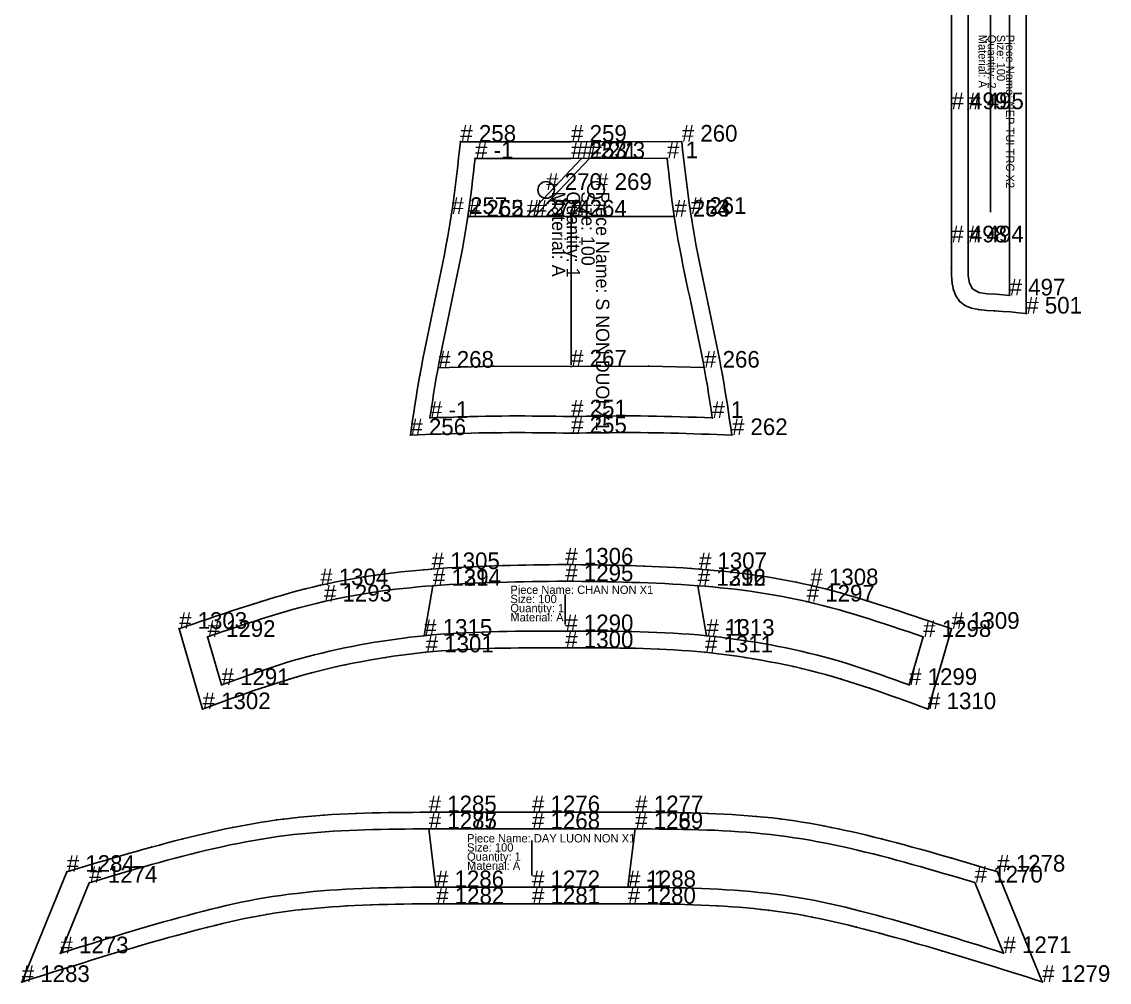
# Model space of a CAD drawing. Header units: metres. Extents: x 0 to 14781, y -73 to 3955.
# Drawn here: x 745 to 1398, y 2554 to 3131 of the extents above; entities that cross this region are included whole.
import ezdxf

# ---------------------------------------------------------------- set-up
doc = ezdxf.new("R2010")
doc.units = ezdxf.units.M

# ---------------------------------------------------------------- blocks, each defined once
blk = doc.blocks.new('8')
at = {"layer": '1'}
blk.add_lwpolyline([(1074.65, 2883.6), (1070.02, 2883.66), (1065.4, 2883.72), (1060.77, 2883.77), (1056.15, 2883.81), (1051.52, 2883.84), (1046.9, 2883.87), (1042.27, 2883.88), (1037.65, 2883.87), (1033.02, 2883.85), (1028.4, 2883.81), (1023.82, 2883.75), (1019.24, 2883.67), (1014.67, 2883.57), (1010.09, 2883.45), (1005.52, 2883.32), (1000.94, 2883.18), (996.36, 2883.03), (991.79, 2882.87), (987.21, 2882.71), (982.64, 2882.54), (978.06, 2882.37), (978.74, 2886.89), (979.41, 2891.41), (980.1, 2895.93), (980.8, 2900.45), (981.51, 2904.96), (982.24, 2909.48), (983, 2913.98), (983.79, 2918.49), (984.67, 2923.34), (985.58, 2928.18), (986.53, 2933.02), (987.49, 2937.85), (988.48, 2942.69), (989.48, 2947.51), (990.49, 2952.34), (991.51, 2957.17), (992.54, 2961.99), (993.56, 2966.82), (994.58, 2971.64), (995.58, 2976.47), (996.57, 2981.3), (997.55, 2986.13), (998.5, 2990.97), (999.42, 2995.81), (1000.31, 3000.65), (1001.17, 3005.5), (1001.98, 3010.36), (1002.75, 3015.23), (1003.47, 3020.03), (1004.14, 3024.84), (1004.78, 3029.66), (1005.38, 3034.48), (1005.96, 3039.3), (1006.52, 3044.13), (1007.06, 3048.96), (1007.59, 3053.8), (1008.11, 3058.63), (1074.61, 3058.63), (1141.11, 3058.66), (1141.64, 3053.82), (1142.17, 3048.99), (1142.72, 3044.16), (1143.28, 3039.33), (1143.86, 3034.51), (1144.46, 3029.69), (1145.1, 3024.87), (1145.77, 3020.06), (1146.49, 3015.26), (1147.26, 3010.39), (1148.08, 3005.54), (1148.94, 3000.68), (1149.83, 2995.84), (1150.76, 2991), (1151.71, 2986.16), (1152.69, 2981.33), (1153.68, 2976.5), (1154.69, 2971.68), (1155.71, 2966.85), (1156.73, 2962.03), (1157.76, 2957.2), (1158.78, 2952.38), (1159.79, 2947.55), (1160.8, 2942.72), (1161.79, 2937.89), (1162.76, 2933.06), (1163.7, 2928.22), (1164.62, 2923.37), (1165.5, 2918.52), (1166.29, 2914.02), (1167.05, 2909.51), (1167.78, 2905), (1168.5, 2900.49), (1169.2, 2895.97), (1169.88, 2891.45), (1170.56, 2886.93), (1171.24, 2882.41), (1166.66, 2882.58), (1162.09, 2882.74), (1157.51, 2882.91), (1152.94, 2883.06), (1148.36, 2883.21), (1143.79, 2883.35), (1139.21, 2883.48), (1134.63, 2883.59), (1130.06, 2883.69), (1125.48, 2883.77), (1120.9, 2883.83), (1116.28, 2883.87), (1111.66, 2883.89), (1107.03, 2883.89), (1102.4, 2883.88), (1097.78, 2883.85), (1093.15, 2883.82), (1088.53, 2883.77), (1083.9, 2883.72), (1079.28, 2883.66)], close=True, dxfattribs=at)
at = {"layer": '14'}
blk.add_lwpolyline([(1074.65, 2893.6), (1070.01, 2893.67), (1065.37, 2893.73), (1060.74, 2893.78), (1056.1, 2893.83), (1051.46, 2893.86), (1046.82, 2893.89), (1042.19, 2893.9), (1037.55, 2893.89), (1032.91, 2893.86), (1028.28, 2893.81), (1023.47, 2893.73), (1018.66, 2893.63), (1013.86, 2893.51), (1009.05, 2893.37), (1004.24, 2893.22), (999.44, 2893.05), (994.63, 2892.88), (989.83, 2892.71), (990.55, 2897.52), (991.29, 2902.33), (992.05, 2907.14), (992.82, 2911.94), (993.64, 2916.74), (994.5, 2921.6), (995.4, 2926.46), (996.34, 2931.31), (997.3, 2936.15), (998.29, 2940.99), (999.3, 2945.83), (1000.32, 2950.66), (1001.35, 2955.49), (1002.38, 2960.33), (1003.41, 2965.16), (1004.44, 2969.99), (1005.46, 2974.83), (1006.46, 2979.66), (1007.44, 2984.5), (1008.4, 2989.34), (1009.32, 2994.19), (1010.21, 2999.05), (1011.07, 3003.91), (1011.88, 3008.78), (1012.64, 3013.65), (1013.27, 3018.01), (1013.87, 3022.37), (1014.43, 3026.74), (1014.97, 3031.11), (1015.48, 3035.49), (1015.98, 3039.87), (1016.47, 3044.25), (1016.96, 3048.63), (1074.62, 3048.63), (1132.28, 3048.65), (1132.76, 3044.27), (1133.25, 3039.89), (1133.75, 3035.51), (1134.27, 3031.14), (1134.81, 3026.76), (1135.38, 3022.4), (1135.97, 3018.03), (1136.61, 3013.68), (1137.37, 3008.8), (1138.18, 3003.93), (1139.04, 2999.07), (1139.93, 2994.22), (1140.86, 2989.37), (1141.82, 2984.53), (1142.8, 2979.69), (1143.81, 2974.85), (1144.83, 2970.02), (1145.86, 2965.19), (1146.89, 2960.36), (1147.93, 2955.53), (1148.96, 2950.69), (1149.98, 2945.86), (1150.99, 2941.02), (1151.98, 2936.18), (1152.94, 2931.34), (1153.88, 2926.49), (1154.79, 2921.64), (1155.65, 2916.77), (1156.47, 2911.98), (1157.25, 2907.17), (1158, 2902.37), (1158.74, 2897.56), (1159.47, 2892.75), (1154.67, 2892.92), (1149.86, 2893.08), (1145.05, 2893.25), (1140.25, 2893.4), (1135.44, 2893.53), (1130.63, 2893.65), (1125.83, 2893.75), (1121.02, 2893.83), (1116.38, 2893.88), (1111.75, 2893.91), (1107.11, 2893.91), (1102.47, 2893.9), (1097.84, 2893.87), (1093.2, 2893.84), (1088.56, 2893.79), (1083.92, 2893.73), (1079.29, 2893.67)], close=True, dxfattribs=at)
at = {"layer": '2'}
for p in [(1008.11, 3058.63), (1074.61, 3058.63), (1141.11, 3058.66), (1016.96, 3048.63), (1074.62, 3048.63), (1080.92, 3048.63), (1085.64, 3048.63), (1132.28, 3048.65), (1002.75, 3015.23), (1012.64, 3013.65), (1012.64, 3013.65), (1047.99, 3013.65), (1052.71, 3013.65), (1074.62, 3013.65), (1136.6, 3013.65), (1136.61, 3013.68), (1146.49, 3015.26), (994.79, 2922.9), (1074.64, 2923.6), (1154.49, 2922.93), (989.83, 2892.71), (1074.65, 2893.6), (1159.47, 2892.75), (978.06, 2882.37), (1074.65, 2883.6), (1171.24, 2882.41)]:
    blk.add_point(p, dxfattribs=at)
at = {"layer": '3'}
for p in [(1145.77, 3020.06), (1002.75, 3015.23), (1146.49, 3015.26), (1000.31, 3000.65), (1152.69, 2981.33), (993.56, 2966.82), (1163.7, 2928.22), (1028.02, 2923.81), (1121.27, 2923.83), (983.79, 2918.49), (1165.5, 2918.52), (1028.4, 2883.81), (1120.9, 2883.83)]:
    blk.add_point(p, dxfattribs=at)
at = {"layer": '4'}
for p in [(1074.61, 3058.63, 7), (1074.62, 3048.63, 7), (1074.65, 2893.6, 7), (1074.65, 2883.6, 7)]:
    blk.add_point(p, dxfattribs=at)
at = {"layer": '7'}
blk.add_line((1074.62, 3017.63), (1074.62, 2924.61), dxfattribs=at)
at = {"layer": '8'}
for p, q in [((1080.92, 3048.63), (1047.99, 3013.65)), ((1085.64, 3048.63), (1052.71, 3013.65))]:
    blk.add_line(p, q, dxfattribs=at)
for points in [[(1136.6, 3013.65), (1074.62, 3013.65), (1012.64, 3013.65)], [(1154.49, 2922.93), (1121.27, 2923.83), (1074.64, 2923.6), (1028.02, 2923.81), (994.79, 2922.9)]]:
    blk.add_lwpolyline(points, dxfattribs=at)
for centre in [(1059.65, 3029.65), (1089.65, 3029.65)]:
    blk.add_circle(centre, 5, dxfattribs=at)
at = {"layer": '1'}
for s, p in [('Material: A', (1063.18, 3028.72)), ('Quantity: 1', (1071.98, 3028.72)), ('Size: 100', (1080.78, 3028.72)), ('Piece Name: S NON DUOI X1', (1089.58, 3028.72))]:
    blk.add_text(s, height=8, rotation=270, dxfattribs=at).set_placement(p)
at = {"layer": '2'}
for s, p in [('# 258', (1008.11, 3058.63)), ('# 259', (1074.61, 3058.63)), ('# 260', (1141.11, 3058.66)), ('# -1', (1016.96, 3048.63)), ('# 253', (1074.62, 3048.63)), ('# 271', (1080.92, 3048.63)), ('# 273', (1085.64, 3048.63)), ('# 1', (1132.28, 3048.65)), ('# 257', (1002.75, 3015.23)), ('# 261', (1146.49, 3015.26)), ('# 252', (1012.64, 3013.65)), ('# 265', (1012.64, 3013.65)), ('# 272', (1047.99, 3013.65)), ('# 274', (1052.71, 3013.65)), ('# 264', (1074.62, 3013.65)), ('# 263', (1136.6, 3013.65)), ('# 254', (1136.61, 3013.68)), ('# 267', (1074.64, 2923.6)), ('# 268', (994.79, 2922.9)), ('# 266', (1154.49, 2922.93)), ('# -1', (989.83, 2892.71)), ('# 251', (1074.65, 2893.6)), ('# 1', (1159.47, 2892.75)), ('# 256', (978.06, 2882.37)), ('# 255', (1074.65, 2883.6)), ('# 262', (1171.24, 2882.41))]:
    blk.add_text(s, height=10, dxfattribs=at).set_placement(p)
at = {"layer": '8'}
for s, p in [('# 270', (1059.65, 3029.65)), ('# 269', (1089.65, 3029.65))]:
    blk.add_text(s, height=10, dxfattribs=at).set_placement(p)
blk = doc.blocks.new('18')
at = {"layer": '1'}
blk.add_lwpolyline([(1303.09, 2998.15), (1303.1, 3003.15), (1303.1, 3008.15), (1303.11, 3013.15), (1303.11, 3018.15), (1303.12, 3023.15), (1303.12, 3028.15), (1303.13, 3033.15), (1303.13, 3038.14), (1303.14, 3043.14), (1303.14, 3048.14), (1303.14, 3053.14), (1303.14, 3058.14), (1303.15, 3063.14), (1303.15, 3068.14), (1303.15, 3073.14), (1303.15, 3078.13), (1303.15, 3083.06), (1303.15, 3087.99), (1303.15, 3092.92), (1303.15, 3097.85), (1303.14, 3102.78), (1303.14, 3107.71), (1303.14, 3112.64), (1303.13, 3117.57), (1303.13, 3122.5), (1303.13, 3127.43), (1303.12, 3132.36), (1303.12, 3137.29), (1303.11, 3142.22), (1303.11, 3147.15), (1303.1, 3152.08), (1303.09, 3157.01), (1303.09, 3161.94), (1303.08, 3166.87), (1303.08, 3171.8), (1303.07, 3176.73), (1303.06, 3181.66), (1303.16, 3186.51), (1303.64, 3191.46), (1304.86, 3196.42), (1307, 3200.96), (1310.17, 3204.46), (1313.43, 3206.19), (1317.16, 3207.22), (1321.08, 3207.88), (1325.72, 3208.52), (1330.28, 3209.1), (1334.78, 3209.63), (1339.24, 3210.12), (1343.67, 3210.59), (1348.08, 3211.04), (1348.08, 2955.39), (1343.32, 2955.88), (1338.56, 2956.34), (1333.81, 2956.73), (1329.08, 2957.02), (1324.31, 2957.26), (1319.47, 2957.75), (1315.21, 2958.68), (1311.23, 2960.3), (1307.93, 2962.77), (1305.74, 2965.95), (1304.33, 2969.7), (1303.54, 2973.69), (1303.17, 2978.18), (1303.1, 2982.61), (1303.09, 2986.48), (1303.09, 2990.36), (1303.09, 2994.26)], close=True, dxfattribs=at)
at = {"layer": '14'}
blk.add_lwpolyline([(1313.09, 2998.15), (1313.1, 3003.15), (1313.1, 3008.15), (1313.11, 3013.15), (1313.11, 3018.15), (1313.12, 3023.15), (1313.12, 3028.15), (1313.13, 3033.15), (1313.13, 3038.14), (1313.14, 3043.14), (1313.14, 3048.14), (1313.14, 3053.14), (1313.14, 3058.14), (1313.15, 3063.14), (1313.15, 3068.14), (1313.15, 3073.14), (1313.15, 3078.13), (1313.15, 3083.05), (1313.15, 3087.97), (1313.15, 3092.88), (1313.15, 3097.8), (1313.14, 3102.71), (1313.14, 3107.63), (1313.14, 3112.55), (1313.13, 3117.46), (1313.13, 3122.38), (1313.13, 3127.29), (1313.12, 3132.21), (1313.12, 3137.13), (1313.11, 3142.04), (1313.11, 3146.96), (1313.1, 3151.87), (1313.09, 3156.79), (1313.09, 3161.71), (1313.08, 3166.62), (1313.08, 3171.54), (1313.07, 3176.45), (1313.06, 3181.37), (1313.11, 3185.05), (1313.51, 3188.81), (1314.75, 3192.98), (1317.21, 3196.19), (1319.98, 3197.44), (1323.17, 3198.05), (1327, 3198.58), (1330.74, 3199.03), (1334.42, 3199.43), (1338.08, 3199.8), (1338.08, 2966.28), (1334.1, 2966.68), (1329.89, 2966.99), (1324.54, 2967.29), (1319.49, 2968.13), (1315.68, 2970.31), (1313.89, 2973.74), (1313.21, 2978.14), (1313.1, 2982.86), (1313.09, 2986.92), (1313.09, 2990.77), (1313.09, 2994.5)], close=True, dxfattribs=at)
at = {"layer": '2'}
for p in [(1348.08, 3211.04), (1338.08, 3199.8), (1303.15, 3078.13), (1313.15, 3078.13), (1303.09, 2998.15), (1313.09, 2998.15), (1338.08, 2966.28), (1348.08, 2955.39)]:
    blk.add_point(p, dxfattribs=at)
at = {"layer": '3'}
for p in [(1310.17, 3204.46), (1317.16, 3207.22), (1321.08, 3207.88), (1307, 3200.96), (1303.64, 3191.46), (1303.15, 3078.13), (1303.1, 2982.61), (1303.54, 2973.69), (1304.33, 2969.7), (1307.93, 2962.77), (1311.23, 2960.3), (1319.47, 2957.75), (1329.08, 2957.02)]:
    blk.add_point(p, dxfattribs=at)
at = {"layer": '7'}
blk.add_line((1326.55, 3154.34), (1326.55, 3016.37), dxfattribs=at)
at = {"layer": '1'}
for s, p in [('Material: A', (1319.4, 3122.86)), ('Quantity: 2', (1324.9, 3122.86)), ('Size: 100', (1330.4, 3122.86)), ('Piece Name: NEP TUI TRC X2', (1335.9, 3122.86))]:
    blk.add_text(s, height=5, rotation=270, dxfattribs=at).set_placement(p)
at = {"layer": '2'}
for s, p in [('# 500', (1348.08, 3211.04)), ('# 496', (1338.08, 3199.8)), ('# 499', (1303.15, 3078.13)), ('# 495', (1313.15, 3078.13)), ('# 498', (1303.09, 2998.15)), ('# 494', (1313.09, 2998.15)), ('# 497', (1338.08, 2966.28)), ('# 501', (1348.08, 2955.39))]:
    blk.add_text(s, height=10, dxfattribs=at).set_placement(p)
blk = doc.blocks.new('52')
at = {"layer": '1'}
blk.add_lwpolyline([(1051.11, 2655.9), (1055.88, 2655.91), (1060.65, 2655.92), (1065.43, 2655.93), (1070.2, 2655.93), (1074.97, 2655.94), (1079.75, 2655.94), (1084.52, 2655.94), (1089.3, 2655.94), (1094.07, 2655.94), (1098.84, 2655.93), (1103.62, 2655.93), (1108.39, 2655.92), (1113.16, 2655.9), (1118, 2655.88), (1122.84, 2655.86), (1127.67, 2655.83), (1132.51, 2655.78), (1137.34, 2655.71), (1142.18, 2655.63), (1147.01, 2655.52), (1151.85, 2655.39), (1156.68, 2655.22), (1161.54, 2655.03), (1166.39, 2654.79), (1171.24, 2654.52), (1176.09, 2654.21), (1180.94, 2653.84), (1185.78, 2653.43), (1190.61, 2652.97), (1195.44, 2652.45), (1200.27, 2651.87), (1204.65, 2651.29), (1209.03, 2650.66), (1213.41, 2649.99), (1217.77, 2649.26), (1222.13, 2648.49), (1226.48, 2647.68), (1230.83, 2646.83), (1235.15, 2645.95), (1239.46, 2645.02), (1243.77, 2644.06), (1248.07, 2643.07), (1252.36, 2642.06), (1256.64, 2641.01), (1260.92, 2639.94), (1265.6, 2638.75), (1270.27, 2637.52), (1274.93, 2636.28), (1279.59, 2635.02), (1284.25, 2633.73), (1288.9, 2632.43), (1293.54, 2631.11), (1298.18, 2629.78), (1302.82, 2628.44), (1307.45, 2627.08), (1312.08, 2625.72), (1316.71, 2624.35), (1321.34, 2622.97), (1325.97, 2621.59), (1330.6, 2620.21), (1357.66, 2554.04), (1353.04, 2555.5), (1348.41, 2556.96), (1343.78, 2558.42), (1339.14, 2559.87), (1334.51, 2561.32), (1329.88, 2562.76), (1325.24, 2564.2), (1320.61, 2565.63), (1315.97, 2567.06), (1311.33, 2568.47), (1306.68, 2569.88), (1302.04, 2571.27), (1297.39, 2572.66), (1292.73, 2574.03), (1288.08, 2575.39), (1283.42, 2576.74), (1278.75, 2578.07), (1274.08, 2579.38), (1269.41, 2580.68), (1264.73, 2581.96), (1260.04, 2583.22), (1255.35, 2584.46), (1250.65, 2585.68), (1245.95, 2586.88), (1241.53, 2587.98), (1237.1, 2589.06), (1232.66, 2590.11), (1228.21, 2591.11), (1223.75, 2592.07), (1219.29, 2592.98), (1214.81, 2593.83), (1210.49, 2594.59), (1206.17, 2595.29), (1201.84, 2595.94), (1197.49, 2596.53), (1193.14, 2597.07), (1188.79, 2597.57), (1184.41, 2598.02), (1180.02, 2598.43), (1175.63, 2598.8), (1171.23, 2599.12), (1166.84, 2599.42), (1162.44, 2599.67), (1157.55, 2599.92), (1152.67, 2600.14), (1147.78, 2600.32), (1142.89, 2600.47), (1138, 2600.59), (1133.11, 2600.69), (1128.22, 2600.77), (1123.33, 2600.83), (1118.44, 2600.88), (1113.55, 2600.91), (1108.66, 2600.94), (1103.86, 2600.95), (1099.07, 2600.97), (1094.27, 2600.98), (1089.47, 2600.98), (1084.68, 2600.98), (1079.88, 2600.98), (1075.09, 2600.97), (1070.29, 2600.97), (1065.5, 2600.96), (1060.7, 2600.95), (1055.91, 2600.94), (1051.12, 2600.92), (1046.32, 2600.93), (1041.53, 2600.94), (1036.73, 2600.95), (1031.94, 2600.96), (1027.14, 2600.97), (1022.35, 2600.97), (1017.55, 2600.97), (1012.76, 2600.97), (1007.96, 2600.96), (1003.16, 2600.95), (998.37, 2600.94), (993.57, 2600.91), (988.68, 2600.89), (983.79, 2600.85), (978.9, 2600.8), (974.01, 2600.74), (969.12, 2600.66), (964.23, 2600.56), (959.34, 2600.44), (954.45, 2600.28), (949.56, 2600.1), (944.68, 2599.89), (939.79, 2599.64), (935.4, 2599.38), (931, 2599.08), (926.6, 2598.75), (922.21, 2598.38), (917.83, 2597.97), (913.44, 2597.52), (909.09, 2597.02), (904.74, 2596.48), (900.4, 2595.88), (896.06, 2595.24), (891.74, 2594.54), (887.42, 2593.78), (882.95, 2592.92), (878.48, 2592.01), (874.02, 2591.05), (869.58, 2590.04), (865.14, 2589), (860.71, 2587.92), (856.28, 2586.81), (851.58, 2585.61), (846.89, 2584.39), (842.2, 2583.14), (837.51, 2581.88), (832.83, 2580.6), (828.16, 2579.3), (823.49, 2577.99), (818.82, 2576.65), (814.16, 2575.31), (809.51, 2573.95), (804.85, 2572.57), (800.2, 2571.19), (795.56, 2569.79), (790.91, 2568.38), (786.27, 2566.96), (781.64, 2565.54), (777, 2564.1), (772.36, 2562.66), (767.73, 2561.22), (763.1, 2559.77), (758.47, 2558.31), (753.84, 2556.86), (749.21, 2555.4), (744.58, 2553.94), (771.63, 2620.11), (776.25, 2621.49), (780.88, 2622.88), (785.51, 2624.25), (790.14, 2625.63), (794.77, 2626.99), (799.4, 2628.35), (804.04, 2629.69), (808.68, 2631.03), (813.32, 2632.35), (817.97, 2633.65), (822.63, 2634.94), (827.28, 2636.2), (831.95, 2637.45), (836.62, 2638.67), (841.29, 2639.87), (845.57, 2640.94), (849.86, 2641.99), (854.15, 2643.01), (858.45, 2644), (862.75, 2644.96), (867.07, 2645.88), (871.39, 2646.77), (875.73, 2647.62), (880.08, 2648.43), (884.44, 2649.2), (888.81, 2649.93), (893.18, 2650.61), (897.56, 2651.24), (901.95, 2651.82), (906.77, 2652.4), (911.6, 2652.92), (916.43, 2653.39), (921.28, 2653.8), (926.12, 2654.16), (930.97, 2654.48), (935.82, 2654.75), (940.68, 2654.99), (945.53, 2655.19), (950.36, 2655.35), (955.2, 2655.49), (960.03, 2655.6), (964.87, 2655.68), (969.7, 2655.75), (974.54, 2655.8), (979.38, 2655.83), (984.21, 2655.86), (989.05, 2655.88), (993.82, 2655.9), (998.59, 2655.91), (1003.37, 2655.92), (1008.14, 2655.92), (1012.92, 2655.93), (1017.69, 2655.93), (1022.46, 2655.93), (1027.24, 2655.93), (1032.01, 2655.92), (1036.78, 2655.92), (1041.56, 2655.92), (1046.33, 2655.91)], close=True, dxfattribs=at)
at = {"layer": '14'}
blk.add_lwpolyline([(1051.11, 2645.9), (1055.87, 2645.91), (1060.63, 2645.92), (1065.4, 2645.93), (1070.16, 2645.93), (1074.93, 2645.94), (1079.69, 2645.94), (1084.46, 2645.94), (1089.22, 2645.94), (1093.99, 2645.94), (1098.76, 2645.93), (1103.54, 2645.93), (1108.31, 2645.92), (1113.09, 2645.9), (1117.88, 2645.89), (1122.67, 2645.86), (1127.47, 2645.83), (1132.26, 2645.78), (1137.06, 2645.71), (1141.85, 2645.63), (1146.64, 2645.52), (1151.43, 2645.39), (1156.22, 2645.23), (1161, 2645.04), (1165.78, 2644.81), (1170.56, 2644.54), (1175.33, 2644.23), (1180.09, 2643.87), (1184.85, 2643.47), (1189.59, 2643.01), (1194.34, 2642.5), (1199.07, 2641.94), (1203.86, 2641.3), (1208.65, 2640.6), (1213.43, 2639.84), (1218.19, 2639.03), (1222.95, 2638.17), (1227.71, 2637.25), (1232.45, 2636.29), (1237.19, 2635.28), (1241.92, 2634.23), (1246.65, 2633.14), (1251.37, 2632.01), (1256.09, 2630.85), (1260.8, 2629.65), (1265.5, 2628.42), (1270.21, 2627.17), (1274.9, 2625.89), (1279.6, 2624.58), (1284.29, 2623.26), (1288.98, 2621.92), (1293.66, 2620.56), (1298.35, 2619.19), (1303.03, 2617.82), (1307.71, 2616.43), (1312.4, 2615.04), (1317.08, 2613.65), (1334.4, 2571.31), (1329.65, 2572.8), (1324.9, 2574.28), (1320.15, 2575.77), (1315.4, 2577.25), (1310.64, 2578.72), (1305.88, 2580.19), (1301.13, 2581.65), (1296.36, 2583.09), (1291.6, 2584.52), (1286.83, 2585.94), (1282.05, 2587.34), (1277.27, 2588.73), (1272.49, 2590.09), (1267.69, 2591.43), (1262.89, 2592.75), (1258.09, 2594.05), (1253.27, 2595.32), (1248.45, 2596.56), (1243.93, 2597.7), (1239.4, 2598.81), (1234.86, 2599.88), (1230.31, 2600.91), (1225.75, 2601.88), (1221.19, 2602.81), (1216.61, 2603.68), (1211.78, 2604.52), (1206.93, 2605.3), (1202.08, 2606.01), (1197.21, 2606.65), (1192.34, 2607.24), (1187.46, 2607.77), (1182.57, 2608.24), (1177.67, 2608.67), (1172.77, 2609.04), (1167.87, 2609.38), (1162.95, 2609.66), (1158.04, 2609.91), (1153.12, 2610.13), (1148.19, 2610.31), (1143.27, 2610.46), (1138.34, 2610.59), (1133.41, 2610.69), (1128.48, 2610.77), (1123.55, 2610.83), (1118.63, 2610.87), (1113.7, 2610.91), (1108.77, 2610.94), (1103.96, 2610.95), (1099.15, 2610.97), (1094.34, 2610.98), (1089.53, 2610.98), (1084.73, 2610.98), (1079.92, 2610.98), (1075.12, 2610.98), (1070.32, 2610.97), (1065.51, 2610.96), (1060.71, 2610.95), (1055.91, 2610.94), (1051.11, 2610.92), (1046.31, 2610.94), (1041.51, 2610.95), (1036.71, 2610.95), (1031.91, 2610.96), (1027.11, 2610.97), (1022.31, 2610.97), (1017.5, 2610.97), (1012.7, 2610.97), (1007.89, 2610.96), (1003.08, 2610.95), (998.27, 2610.94), (993.45, 2610.91), (988.53, 2610.89), (983.6, 2610.85), (978.67, 2610.8), (973.75, 2610.74), (968.82, 2610.66), (963.89, 2610.56), (958.96, 2610.43), (954.03, 2610.28), (949.11, 2610.09), (944.19, 2609.88), (939.27, 2609.63), (934.36, 2609.33), (929.46, 2609), (924.55, 2608.62), (919.66, 2608.2), (914.77, 2607.72), (909.89, 2607.19), (905.02, 2606.6), (900.15, 2605.95), (895.3, 2605.24), (890.45, 2604.47), (885.62, 2603.62), (881.04, 2602.75), (876.48, 2601.82), (871.92, 2600.84), (867.37, 2599.81), (862.83, 2598.74), (858.3, 2597.63), (853.78, 2596.5), (848.96, 2595.25), (844.14, 2593.98), (839.34, 2592.68), (834.54, 2591.36), (829.75, 2590.01), (824.96, 2588.65), (820.18, 2587.26), (815.41, 2585.86), (810.64, 2584.44), (805.87, 2583.01), (801.11, 2581.56), (796.35, 2580.1), (791.6, 2578.63), (786.84, 2577.16), (782.09, 2575.68), (777.34, 2574.19), (772.59, 2572.7), (767.84, 2571.21), (785.15, 2613.55), (789.83, 2614.95), (794.51, 2616.34), (799.19, 2617.73), (803.87, 2619.11), (808.56, 2620.48), (813.25, 2621.84), (817.93, 2623.18), (822.62, 2624.5), (827.32, 2625.81), (832.02, 2627.09), (836.72, 2628.35), (841.42, 2629.58), (846.13, 2630.77), (850.85, 2631.94), (855.57, 2633.07), (860.29, 2634.16), (865.03, 2635.22), (869.77, 2636.23), (874.51, 2637.19), (879.26, 2638.11), (884.02, 2638.97), (888.79, 2639.79), (893.57, 2640.55), (898.35, 2641.25), (903.15, 2641.88), (907.88, 2642.45), (912.62, 2642.97), (917.37, 2643.42), (922.13, 2643.83), (926.89, 2644.18), (931.66, 2644.5), (936.43, 2644.77), (941.21, 2645), (946, 2645.19), (950.78, 2645.36), (955.57, 2645.49), (960.36, 2645.6), (965.16, 2645.68), (969.95, 2645.75), (974.75, 2645.8), (979.54, 2645.84), (984.34, 2645.86), (989.13, 2645.88), (993.9, 2645.9), (998.68, 2645.91), (1003.45, 2645.92), (1008.22, 2645.92), (1012.99, 2645.93), (1017.76, 2645.93), (1022.52, 2645.93), (1027.29, 2645.93), (1032.05, 2645.93), (1036.82, 2645.92), (1041.58, 2645.92), (1046.34, 2645.91)], close=True, dxfattribs=at)
at = {"layer": '2'}
for p in [(989.05, 2655.88), (1051.11, 2655.9), (1113.16, 2655.9), (989.13, 2645.88), (989.13, 2645.88), (1051.11, 2645.9), (1113.09, 2645.9), (1113.09, 2645.9), (771.63, 2620.11), (1330.6, 2620.21), (785.15, 2613.55), (1317.08, 2613.65), (993.45, 2610.91), (993.45, 2610.91), (1051.11, 2610.92), (1108.77, 2610.94), (1108.77, 2610.93), (993.57, 2600.91), (1051.12, 2600.92), (1108.66, 2600.94), (767.84, 2571.21), (1334.4, 2571.31), (744.58, 2553.94), (1357.66, 2554.04)]:
    blk.add_point(p, dxfattribs=at)
at = {"layer": '3'}
for p in [(926.12, 2654.16), (945.53, 2655.19), (989.05, 2655.88), (1113.16, 2655.9), (1151.85, 2655.39), (1156.68, 2655.22), (1185.78, 2653.43), (871.39, 2646.77), (897.56, 2651.24), (901.95, 2651.82), (1200.27, 2651.87), (1226.48, 2647.68), (1230.83, 2646.83), (841.29, 2639.87), (1260.92, 2639.94), (822.63, 2634.94), (1302.82, 2628.44), (993.57, 2600.91), (1108.66, 2600.94), (1128.22, 2600.77), (891.74, 2594.54), (913.44, 2597.52), (939.79, 2599.64), (954.45, 2600.28), (1162.44, 2599.67), (1188.79, 2597.57), (1193.14, 2597.07), (1214.81, 2593.83), (860.71, 2587.92), (887.42, 2593.78), (1219.29, 2592.98), (856.28, 2586.81), (1245.95, 2586.88), (1260.04, 2583.22), (814.16, 2575.31), (1297.39, 2572.66), (763.1, 2559.77)]:
    blk.add_point(p, dxfattribs=at)
at = {"layer": '4'}
for p in [(1051.11, 2655.9, 7), (1051.11, 2645.9, 7), (1051.11, 2610.92, 7), (1051.12, 2600.92, 7)]:
    blk.add_point(p, dxfattribs=at)
at = {"layer": '7'}
blk.add_line((1051.11, 2617.92), (1051.11, 2638.91), dxfattribs=at)
at = {"layer": '8'}
for p, q in [((993.45, 2610.91), (989.13, 2645.88)), ((1108.77, 2610.93), (1113.09, 2645.9))]:
    blk.add_line(p, q, dxfattribs=at)
at = {"layer": '1'}
for s, p in [('Piece Name: DAY LUON NON X1', (1012.11, 2637.76)), ('Size: 100', (1012.11, 2632.26)), ('Quantity: 1', (1012.11, 2626.76)), ('Material: A', (1012.11, 2621.26))]:
    blk.add_text(s, height=5, dxfattribs=at).set_placement(p)
at = {"layer": '2'}
for s, p in [('# 1285', (989.05, 2655.88)), ('# 1276', (1051.11, 2655.9)), ('# 1277', (1113.16, 2655.9)), ('# 1275', (989.13, 2645.88)), ('# 1287', (989.13, 2645.88)), ('# 1268', (1051.11, 2645.9)), ('# 1289', (1113.09, 2645.9)), ('# 1269', (1113.09, 2645.9)), ('# 1284', (771.63, 2620.11)), ('# 1278', (1330.6, 2620.21)), ('# 1274', (785.15, 2613.55)), ('# 1286', (993.45, 2610.91)), ('# 1', (993.45, 2610.91)), ('# 1272', (1051.11, 2610.92)), ('# 1288', (1108.77, 2610.93)), ('# -1', (1108.77, 2610.94)), ('# 1270', (1317.08, 2613.65)), ('# 1282', (993.57, 2600.91)), ('# 1281', (1051.12, 2600.92)), ('# 1280', (1108.66, 2600.94)), ('# 1273', (767.84, 2571.21)), ('# 1271', (1334.4, 2571.31)), ('# 1283', (744.58, 2553.94)), ('# 1279', (1357.66, 2554.04))]:
    blk.add_text(s, height=10, dxfattribs=at).set_placement(p)
blk = doc.blocks.new('53')
at = {"layer": '1'}
blk.add_lwpolyline([(1071.14, 2754.65), (1066.46, 2754.66), (1061.77, 2754.66), (1057.09, 2754.66), (1052.4, 2754.64), (1047.72, 2754.62), (1043.03, 2754.58), (1038.35, 2754.52), (1033.66, 2754.45), (1028.98, 2754.35), (1024.33, 2754.22), (1019.69, 2754.07), (1015.05, 2753.88), (1010.41, 2753.66), (1005.77, 2753.4), (1001.14, 2753.11), (996.5, 2752.76), (991.88, 2752.38), (987.25, 2751.94), (982.38, 2751.42), (977.52, 2750.85), (972.66, 2750.22), (967.81, 2749.54), (962.96, 2748.81), (958.09, 2748.03), (953.23, 2747.2), (948.37, 2746.31), (943.53, 2745.38), (938.7, 2744.38), (933.88, 2743.33), (929.09, 2742.22), (924.32, 2741.06), (919.56, 2739.83), (914.81, 2738.55), (910.08, 2737.22), (905.37, 2735.83), (900.97, 2734.49), (896.59, 2733.1), (892.22, 2731.68), (887.85, 2730.23), (883.5, 2728.74), (879.16, 2727.23), (874.82, 2725.69), (870.49, 2724.14), (866.17, 2722.57), (861.85, 2720.99), (857.53, 2719.4), (853.21, 2717.81), (839.1, 2766.07), (843.53, 2767.59), (847.96, 2769.11), (852.39, 2770.62), (856.83, 2772.13), (861.26, 2773.63), (865.71, 2775.12), (870.15, 2776.59), (874.6, 2778.05), (879.06, 2779.49), (883.52, 2780.91), (887.99, 2782.32), (892.44, 2783.68), (896.9, 2785.02), (901.37, 2786.33), (905.85, 2787.6), (910.34, 2788.82), (914.85, 2790), (919.36, 2791.13), (923.89, 2792.21), (928.2, 2793.17), (932.52, 2794.08), (936.85, 2794.94), (941.19, 2795.75), (945.54, 2796.51), (949.9, 2797.23), (954.27, 2797.9), (958.64, 2798.53), (963.23, 2799.14), (967.83, 2799.71), (972.44, 2800.24), (977.04, 2800.72), (981.66, 2801.17), (986.27, 2801.58), (990.89, 2801.95), (995.6, 2802.29), (1000.31, 2802.6), (1005.02, 2802.88), (1009.74, 2803.13), (1014.46, 2803.36), (1019.17, 2803.55), (1023.89, 2803.73), (1028.62, 2803.88), (1033.34, 2804.02), (1038.06, 2804.13), (1042.79, 2804.24), (1047.51, 2804.33), (1052.24, 2804.41), (1056.96, 2804.48), (1061.69, 2804.54), (1066.42, 2804.6), (1071.14, 2804.66), (1075.87, 2804.6), (1080.6, 2804.54), (1085.32, 2804.48), (1090.05, 2804.41), (1094.77, 2804.33), (1099.5, 2804.24), (1104.22, 2804.13), (1108.95, 2804.02), (1113.67, 2803.88), (1118.39, 2803.73), (1123.11, 2803.55), (1127.83, 2803.36), (1132.55, 2803.13), (1137.26, 2802.88), (1141.98, 2802.6), (1146.69, 2802.29), (1151.4, 2801.95), (1156.02, 2801.58), (1160.63, 2801.17), (1165.24, 2800.72), (1169.85, 2800.24), (1174.45, 2799.71), (1179.05, 2799.14), (1183.64, 2798.53), (1188.02, 2797.9), (1192.38, 2797.23), (1196.74, 2796.51), (1201.09, 2795.75), (1205.43, 2794.94), (1209.77, 2794.08), (1214.09, 2793.17), (1218.39, 2792.21), (1222.92, 2791.13), (1227.44, 2790), (1231.94, 2788.82), (1236.43, 2787.6), (1240.91, 2786.33), (1245.38, 2785.02), (1249.84, 2783.68), (1254.29, 2782.32), (1258.76, 2780.91), (1263.23, 2779.49), (1267.68, 2778.05), (1272.13, 2776.59), (1276.58, 2775.12), (1281.02, 2773.63), (1285.46, 2772.13), (1289.89, 2770.62), (1294.32, 2769.11), (1298.75, 2767.59), (1303.18, 2766.07), (1289.08, 2717.81), (1284.76, 2719.4), (1280.44, 2720.99), (1276.12, 2722.57), (1271.79, 2724.14), (1267.46, 2725.69), (1263.13, 2727.23), (1258.78, 2728.74), (1254.43, 2730.23), (1250.07, 2731.68), (1245.7, 2733.1), (1241.31, 2734.49), (1236.92, 2735.83), (1232.2, 2737.22), (1227.47, 2738.55), (1222.73, 2739.83), (1217.97, 2741.06), (1213.19, 2742.22), (1208.4, 2743.33), (1203.58, 2744.38), (1198.75, 2745.38), (1193.91, 2746.31), (1189.06, 2747.2), (1184.2, 2748.03), (1179.32, 2748.81), (1174.48, 2749.54), (1169.63, 2750.22), (1164.77, 2750.85), (1159.9, 2751.42), (1155.03, 2751.94), (1150.41, 2752.38), (1145.78, 2752.76), (1141.15, 2753.11), (1136.51, 2753.4), (1131.88, 2753.66), (1127.24, 2753.88), (1122.59, 2754.07), (1117.95, 2754.22), (1113.31, 2754.35), (1108.62, 2754.45), (1103.94, 2754.52), (1099.25, 2754.58), (1094.57, 2754.62), (1089.88, 2754.64), (1085.2, 2754.66), (1080.51, 2754.66), (1075.83, 2754.66)], close=True, dxfattribs=at)
at = {"layer": '14'}
blk.add_lwpolyline([(1071.14, 2764.65), (1066.14, 2764.66), (1061.14, 2764.66), (1056.14, 2764.65), (1051.14, 2764.64), (1046.14, 2764.61), (1041.14, 2764.56), (1036.14, 2764.49), (1031.15, 2764.4), (1026.16, 2764.28), (1021.17, 2764.13), (1016.18, 2763.94), (1011.2, 2763.72), (1006.21, 2763.45), (1001.24, 2763.14), (996.26, 2762.78), (991.29, 2762.37), (986.33, 2761.9), (982.16, 2761.46), (978, 2760.99), (973.84, 2760.47), (969.69, 2759.91), (965.54, 2759.32), (961.39, 2758.69), (956.8, 2757.96), (952.22, 2757.17), (947.64, 2756.35), (943.07, 2755.48), (938.5, 2754.56), (933.95, 2753.59), (929.41, 2752.58), (924.88, 2751.51), (920.37, 2750.4), (915.87, 2749.23), (911.38, 2748.01), (906.91, 2746.74), (902.46, 2745.41), (898.21, 2744.08), (893.98, 2742.71), (889.76, 2741.3), (885.55, 2739.86), (881.34, 2738.39), (877.15, 2736.89), (872.96, 2735.38), (868.78, 2733.86), (864.59, 2732.33), (856.15, 2761.2), (860.78, 2762.78), (865.4, 2764.35), (870.02, 2765.92), (874.65, 2767.47), (879.29, 2769.01), (883.93, 2770.52), (888.57, 2772.01), (893.23, 2773.47), (897.89, 2774.89), (902.56, 2776.27), (907.25, 2777.61), (911.94, 2778.91), (916.65, 2780.14), (921.38, 2781.33), (926.12, 2782.45), (930.93, 2783.52), (935.75, 2784.52), (940.59, 2785.46), (945.45, 2786.34), (950.31, 2787.16), (955.18, 2787.92), (960.06, 2788.62), (964.55, 2789.22), (969.05, 2789.78), (973.55, 2790.29), (978.05, 2790.77), (982.56, 2791.2), (987.07, 2791.6), (991.58, 2791.97), (996.54, 2792.33), (1001.51, 2792.65), (1006.47, 2792.94), (1011.44, 2793.2), (1016.41, 2793.43), (1021.38, 2793.63), (1026.35, 2793.8), (1031.33, 2793.95), (1036.3, 2794.08), (1041.28, 2794.2), (1046.25, 2794.3), (1051.23, 2794.38), (1056.21, 2794.46), (1061.19, 2794.53), (1066.16, 2794.6), (1071.14, 2794.66), (1076.12, 2794.6), (1081.1, 2794.53), (1086.08, 2794.46), (1091.06, 2794.38), (1096.03, 2794.3), (1101.01, 2794.2), (1105.99, 2794.08), (1110.96, 2793.95), (1115.93, 2793.8), (1120.91, 2793.63), (1125.88, 2793.43), (1130.85, 2793.2), (1135.81, 2792.94), (1140.78, 2792.65), (1145.74, 2792.33), (1150.7, 2791.97), (1155.21, 2791.6), (1159.72, 2791.2), (1164.23, 2790.77), (1168.74, 2790.29), (1173.24, 2789.78), (1177.73, 2789.22), (1182.22, 2788.62), (1187.1, 2787.92), (1191.98, 2787.16), (1196.84, 2786.34), (1201.69, 2785.46), (1206.53, 2784.52), (1211.36, 2783.52), (1216.17, 2782.45), (1220.91, 2781.33), (1225.63, 2780.14), (1230.34, 2778.91), (1235.04, 2777.61), (1239.72, 2776.27), (1244.4, 2774.89), (1249.06, 2773.47), (1253.71, 2772.01), (1258.36, 2770.52), (1263, 2769.01), (1267.63, 2767.47), (1272.26, 2765.92), (1276.89, 2764.35), (1281.51, 2762.78), (1286.13, 2761.2), (1277.69, 2732.33), (1273.51, 2733.86), (1269.32, 2735.38), (1265.14, 2736.89), (1260.94, 2738.39), (1256.74, 2739.86), (1252.53, 2741.3), (1248.31, 2742.71), (1244.07, 2744.08), (1239.82, 2745.41), (1235.37, 2746.74), (1230.9, 2748.01), (1226.42, 2749.23), (1221.92, 2750.4), (1217.4, 2751.51), (1212.87, 2752.58), (1208.33, 2753.59), (1203.78, 2754.56), (1199.22, 2755.48), (1194.65, 2756.35), (1190.07, 2757.17), (1185.48, 2757.96), (1180.89, 2758.69), (1176.75, 2759.32), (1172.6, 2759.91), (1168.44, 2760.47), (1164.28, 2760.99), (1160.12, 2761.46), (1155.96, 2761.9), (1150.99, 2762.37), (1146.02, 2762.78), (1141.05, 2763.14), (1136.07, 2763.45), (1131.09, 2763.72), (1126.11, 2763.94), (1121.12, 2764.13), (1116.13, 2764.28), (1111.14, 2764.4), (1106.14, 2764.49), (1101.14, 2764.56), (1096.15, 2764.61), (1091.15, 2764.64), (1086.15, 2764.65), (1081.15, 2764.66), (1076.14, 2764.66)], close=True, dxfattribs=at)
at = {"layer": '2'}
for p in [(1071.14, 2804.66), (990.89, 2801.95), (1151.4, 2801.95), (923.89, 2792.21), (991.58, 2791.97), (991.58, 2791.97), (1071.14, 2794.66), (1150.7, 2791.97), (1150.7, 2791.97), (1218.39, 2792.21), (926.12, 2782.45), (1216.17, 2782.45), (839.1, 2766.07), (1071.14, 2764.65), (1303.18, 2766.07), (856.15, 2761.2), (986.33, 2761.9), (986.33, 2761.9), (1155.96, 2761.9), (1155.96, 2761.9), (1286.13, 2761.2), (987.25, 2751.94), (1071.14, 2754.65), (1155.03, 2751.94), (864.59, 2732.33), (1277.69, 2732.33), (853.21, 2717.81), (1289.08, 2717.81)]:
    blk.add_point(p, dxfattribs=at)
at = {"layer": '3'}
for p in [(1023.89, 2803.73), (1118.39, 2803.73), (949.9, 2797.23), (958.64, 2798.53), (986.27, 2801.58), (990.89, 2801.95), (1146.69, 2802.29), (1151.4, 2801.95), (1179.05, 2799.14), (1183.64, 2798.53), (914.85, 2790), (923.89, 2792.21), (1209.77, 2794.08), (1218.39, 2792.21), (1245.38, 2785.02), (883.52, 2780.91), (887.99, 2782.32), (1254.29, 2782.32), (987.25, 2751.94), (1001.14, 2753.11), (1028.98, 2754.35), (1113.31, 2754.35), (1127.24, 2753.88), (1155.03, 2751.94), (938.7, 2744.38), (962.96, 2748.81), (1179.32, 2748.81), (1184.2, 2748.03), (933.88, 2743.33), (1208.4, 2743.33), (1213.19, 2742.22), (905.37, 2735.83), (910.08, 2737.22), (1236.92, 2735.83), (874.82, 2725.69), (1254.43, 2730.23)]:
    blk.add_point(p, dxfattribs=at)
at = {"layer": '4'}
for p in [(1071.14, 2804.66, 7), (923.89, 2792.21, 7), (1071.14, 2794.66, 7), (1218.39, 2792.21, 7), (926.12, 2782.45, 7), (1216.17, 2782.45, 7), (1071.14, 2764.65, 7), (1071.14, 2754.65, 7)]:
    blk.add_point(p, dxfattribs=at)
at = {"layer": '7'}
blk.add_line((1071.14, 2786.66), (1071.14, 2768.65), dxfattribs=at)
at = {"layer": '8'}
for p, q in [((991.58, 2791.97), (986.33, 2761.9)), ((1150.7, 2791.97), (1155.96, 2761.9))]:
    blk.add_line(p, q, dxfattribs=at)
at = {"layer": '1'}
for s, p in [('Piece Name: CHAN NON X1', (1038.14, 2787.01)), ('Size: 100', (1038.14, 2781.51)), ('Quantity: 1', (1038.14, 2776.01)), ('Material: A', (1038.14, 2770.51))]:
    blk.add_text(s, height=5, dxfattribs=at).set_placement(p)
at = {"layer": '2'}
for s, p in [('# 1305', (990.89, 2801.95)), ('# 1306', (1071.14, 2804.66)), ('# 1307', (1151.4, 2801.95)), ('# 1295', (1071.14, 2794.66)), ('# 1304', (923.89, 2792.21)), ('# 1294', (991.58, 2791.97)), ('# 1314', (991.58, 2791.97)), ('# 1296', (1150.7, 2791.97)), ('# 1312', (1150.7, 2791.97)), ('# 1308', (1218.39, 2792.21)), ('# 1293', (926.12, 2782.45)), ('# 1297', (1216.17, 2782.45)), ('# 1303', (839.1, 2766.07)), ('# 1292', (856.15, 2761.2)), ('# 1315', (986.33, 2761.9)), ('# 1', (986.33, 2761.9)), ('# 1290', (1071.14, 2764.65)), ('# 1313', (1155.96, 2761.9)), ('# -1', (1155.96, 2761.9)), ('# 1298', (1286.13, 2761.2)), ('# 1309', (1303.18, 2766.07)), ('# 1300', (1071.14, 2754.65)), ('# 1301', (987.25, 2751.94)), ('# 1311', (1155.03, 2751.94)), ('# 1291', (864.59, 2732.33)), ('# 1299', (1277.69, 2732.33)), ('# 1302', (853.21, 2717.81)), ('# 1310', (1289.08, 2717.81))]:
    blk.add_text(s, height=10, dxfattribs=at).set_placement(p)

msp = doc.modelspace()

# ---------------------------------------------------------------- block references
at = {"layer": '1'}
for name in ['18', '8', '53', '52']:
    msp.add_blockref(name, (0, 0), dxfattribs=at)

doc.saveas('drawing.dxf')
